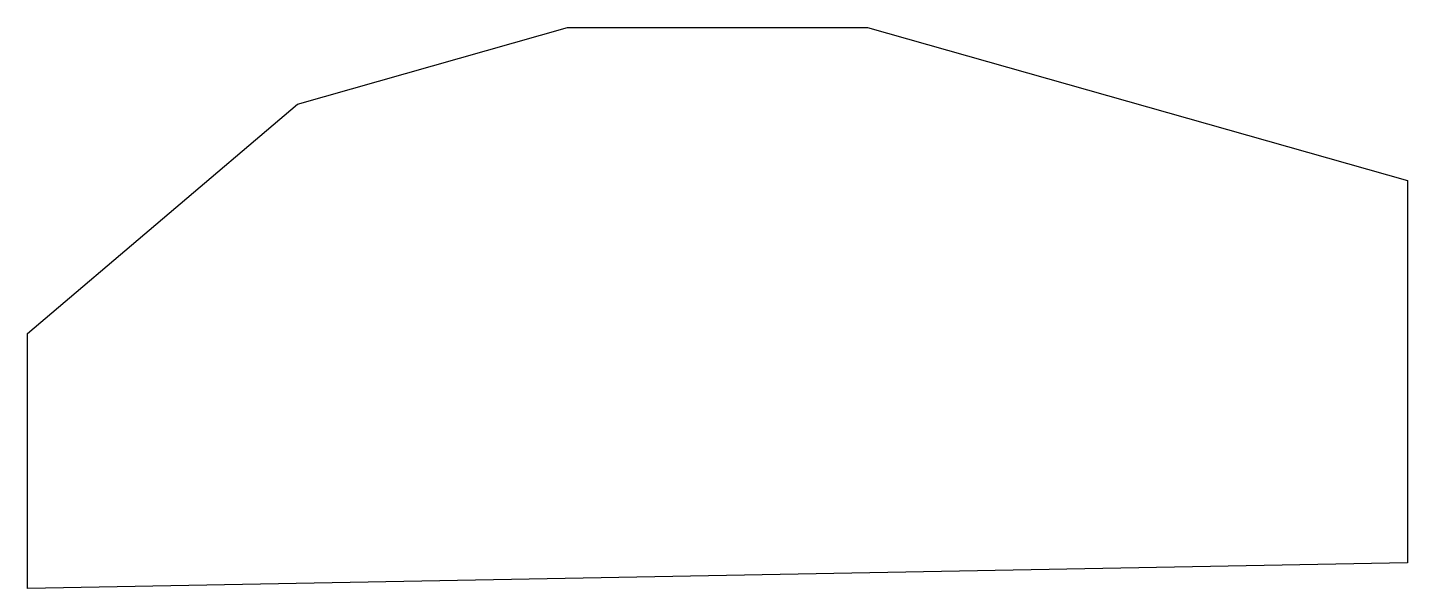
# Model space of a CAD drawing. Header units: millimetres. Extents: x -10 to 82, y 25.5 to 62.9.
import ezdxf

# ---------------------------------------------------------------- set-up
doc = ezdxf.new("R2010")
doc.units = ezdxf.units.MM

msp = doc.modelspace()

# ---------------------------------------------------------------- linework, layer by layer
for p, q in [((8, 57.8), (26, 62.9)), ((26, 62.9), (46, 62.9)), ((46, 62.9), (82, 52.7)), ((-10, 42.5), (8, 57.8)), ((82, 52.7), (82, 27.2)), ((-10, 25.5), (-10, 42.5)), ((82, 27.2), (-10, 25.5))]:
    msp.add_line(p, q)

doc.saveas('drawing.dxf')
